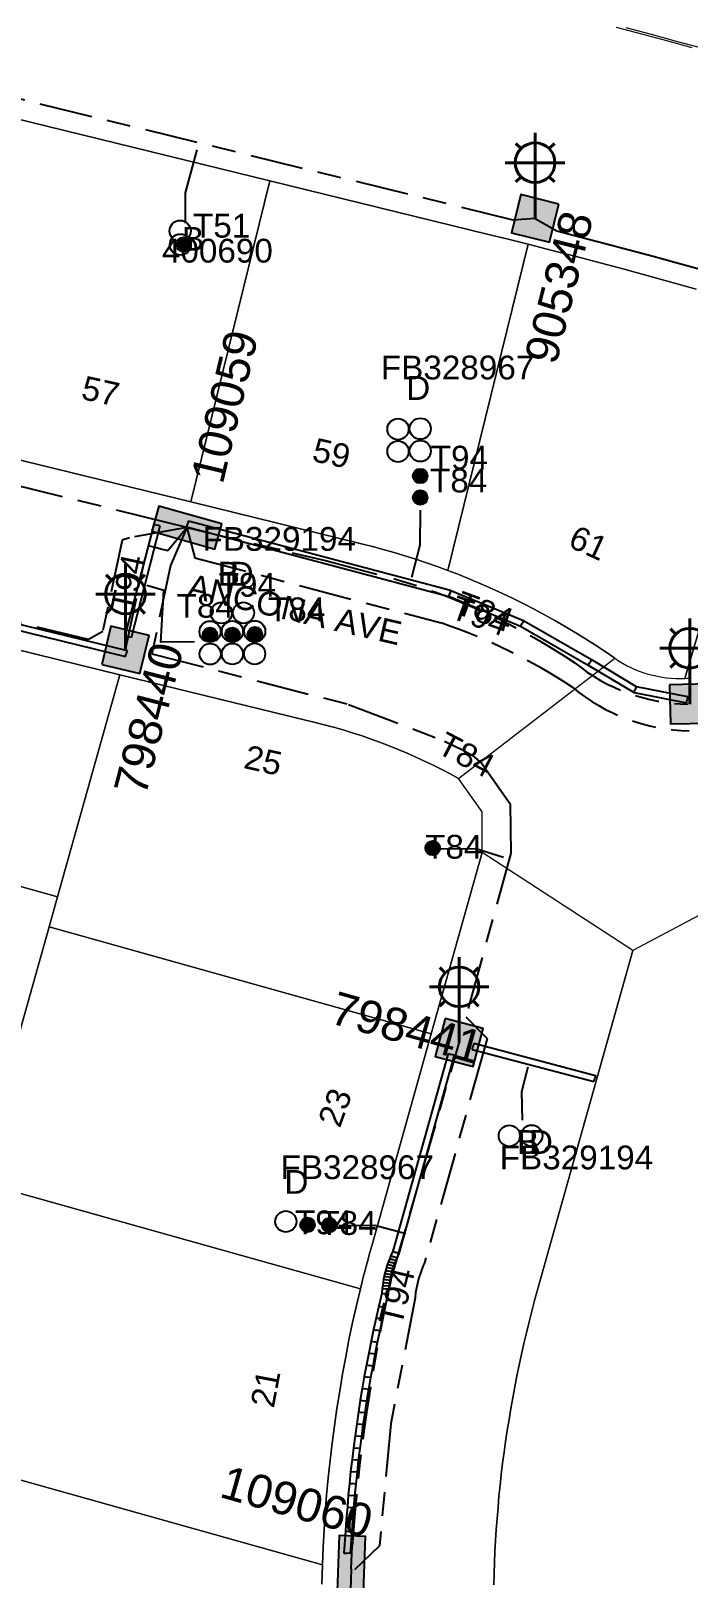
# Model space of a CAD drawing. Header units: metres. Extents: x 289087 to 291245, y 6227587 to 6229773.
# Drawn here: x 290931 to 290980.7, y 6228398.5 to 6228515.6 of the extents above; entities that cross this region are included whole.
import ezdxf
from ezdxf.enums import TextEntityAlignment as Align

# ---------------------------------------------------------------- set-up
doc = ezdxf.new("R2010")
doc.units = ezdxf.units.M
doc.linetypes.add('Cable Exist UG', pattern=[8.2, 4, -1.2, 1.8, -1.2])
for name, color, linetype in [('_User Ducts Config', 7, 'Continuous'), ('Duct_SP_EXT', 7, 'Continuous'), ('Equip_SP_SL_EXT', 7, 'Continuous'), ('Mains_LV_EXT', 7, 'Continuous'), ('Mains_LV_SL_EXT', 7, 'Continuous'), ('Mains_SL_EXT', 7, 'Continuous'), ('SupportsUG_SP_LV_EXT', 7, 'Continuous'), ('SupportsUG_SP_LV_SL_EXT', 7, 'Continuous')]:
    doc.layers.add(name, color=color, linetype=linetype)
doc.layers.add('Cadastre Land Parcels_SP_EXT', color=9, linetype='Continuous', lineweight=5)
doc.layers.add('Cadastre Roads_SP_EXT', color=9, linetype='Continuous', lineweight=5)
doc.styles.add('COLUMN_LABEL', font='arial.ttf')
doc.styles.add('iecARIAL', font='arial.ttf', dxfattribs={"height": 2})
doc.styles.add('POLE_LABEL', font='arial.ttf')
doc.styles.get("Standard").update_dxf_attribs({"font": 'arial.ttf'})

# ---------------------------------------------------------------- blocks, each defined once
blk = doc.blocks.new('COLUMN_EXT')
blk.add_hatch(color=256).paths.add_polyline_path([(-1.49, 1.48), (-1.49, -1.49), (1.48, -1.49), (1.48, 1.48)])
blk.add_lwpolyline([(-1.49, -1.49), (1.48, -1.49), (1.48, 1.48), (-1.49, 1.48)], close=True)
for tag, height, style, flags, p in [('ASSET_NUM', 2.5, 'COLUMN_LABEL', 8, (2, 2)), ('STRUCTURE_PLANT_NUMBER', 0.2, 'POLE_LABEL', 9, (1.81, 0.03)), ('STREET_CODE', 0.2, 'COLUMN_LABEL', 9, (1.81, -0.2))]:
    blk.add_attdef(tag, text='', height=height, dxfattribs=dict(style=style, flags=flags)).set_placement(p, align=Align.MIDDLE_LEFT)
at = {"flags": 9}
for tag, p in [('COLUMN_TYPE', (1.81, -0.4)), ('OWNED_BY', (1.81, -0.6)), ('STATE', (1.81, -0.8)), ('USAGE', (1.81, -1)), ('LEGEND', (1.81, -1.2)), ('STREETNAME', (1.81, -1.6)), ('SUBURB', (1.81, -1.8)), ('LOCATION', (1.81, -1.4)), ('NOTES', (1.81, -2))]:
    blk.add_attdef(tag, text='', height=0.2, dxfattribs=at).set_placement(p, align=Align.MIDDLE_LEFT)
at = {"flags": 1}
blk.add_attdef('Z', (1.81, -2.35), '', height=0.2, dxfattribs=at)
blk = doc.blocks.new('PILLAR_EXT')
blk.add_hatch(color=256).paths.add_polyline_path([(-2.475, 0.99), (-2.475, -0.99), (2.475, -0.99), (2.475, 0.99)])
blk.add_lwpolyline([(-2.475, -0.99), (2.475, -0.99), (2.475, 0.99), (-2.475, 0.99)], close=True)
at = {"style": 'iecARIAL', "flags": 8}
blk.add_attdef('ASSET_NUM', (1.5, 3.5), '', height=2.5, dxfattribs=at)
for tag, p, flags in [('OWNED_BY', (0, -0.2), 9), ('STATE', (0, -0.4), 9), ('SUPPORT_TYPE', (0, -0.6), 9), ('USAGE', (0, -0.8), 9), ('LEGEND', (0, -1), 9), ('LOCATION', (0, -1.2), 9), ('STREETNAME', (0, -1.8), 9), ('SUBURB', (0, -2), 1), ('NOTES', (0, -1.4), 9), ('PARENT', (0, -1.6), 9)]:
    blk.add_attdef(tag, p, '', height=0.2, dxfattribs=dict(flags=flags))
blk = doc.blocks.new('DUCT_EXT')
blk.add_circle((0, 0.8), 0.8)
at = {"flags": 1}
blk.add_attdef('Z', (0, 0), '', height=0.2, dxfattribs=at)
at = {"flags": 9}
for tag, p in [('DUCT_CODE', (0, 0)), ('XSECT_TYPE', (0, -0.2)), ('STATE', (0, -0.6)), ('FB_REFERENCE', (0, -0.4)), ('NOTES', (0, -0.8))]:
    blk.add_attdef(tag, text='', height=0.2, dxfattribs=at).set_placement(p, align=Align.MIDDLE_LEFT)
blk = doc.blocks.new('SL_LANTERN_EXT')
at = {"lineweight": 40}
for p, q in [((0, 1.97), (0, 6.47)), ((-1.46, 5.68), (-1.06, 5.28)), ((1.46, 5.68), (1.06, 5.28)), ((-2.25, 4.22), (2.25, 4.22)), ((-1.46, 2.76), (-1.06, 3.16)), ((0, 0), (0, 2.72)), ((1.46, 2.76), (1.06, 3.16))]:
    blk.add_line(p, q, dxfattribs=at)
blk.add_circle((0, 4.22), 1.5, dxfattribs=at)
at = {"style": 'iecARIAL', "flags": 9}
blk.add_attdef('ASSET_NUM', (1.5, 1.5), '', height=2.5, dxfattribs=at)
for tag, p, height, flags in [('CONSTRUCTED_VOLTAGE', (0.98, -0.65), 0.2, 9), ('CONTROL_TYPE', (0.98, -0.85), 0.2, 9), ('LANTERN_PURPOSE', (0.98, -1.05), 0.2, 9), ('LANTERN_TYPE', (0.98, -1.25), 0.2, 9), ('LNUMBER', (2.18, -3.25), 2.5, 8), ('OPERATING_VOLTAGE', (0.98, -1.65), 0.2, 9), ('ORIENTATION', (0.98, -1.85), 0.2, 9), ('OWNED_BY', (0.98, -2.05), 0.2, 9), ('STATE', (0.98, -2.25), 0.2, 9), ('NO_PHASES', (0.98, -1.45), 0.2, 9), ('USAGE', (0.98, -2.45), 0.2, 9), ('CEXIST', (0.98, -2.65), 0.2, 9), ('CNEW', (0.98, -2.85), 0.2, 9), ('CNUMBER', (0.98, -3.05), 0.2, 9), ('CREMOVE', (0.98, -3.25), 0.2, 9), ('CREPLACE', (0.98, -3.45), 0.2, 9), ('LKINGHEIGHT', (0.98, -3.65), 0.2, 9), ('LBRACKET', (0.98, -3.85), 0.2, 9), ('LBRACKETVOCAB', (0.98, -4.05), 0.2, 9), ('LCATEGORY', (0.98, -4.25), 0.2, 9), ('LCHARGE1', (0.98, -4.45), 0.2, 9), ('LCHARGE1PERCENT', (0.98, -4.65), 0.2, 9), ('LCHARGE2', (0.98, -4.85), 0.2, 9), ('LCHARGE2PERCENT', (0.98, -5.05), 0.2, 9), ('LCHARGE3', (0.98, -5.25), 0.2, 9), ('LCHARGE3PERCENT', (0.98, -5.45), 0.2, 9), ('LEXIST', (0.98, -5.65), 0.2, 9), ('LLAMP', (0.98, -5.85), 0.2, 9), ('LLAMPVOCAB', (0.98, -6.05), 0.2, 9), ('LMAST', (0.98, -6.25), 0.2, 9), ('LMASTVOCAB', (0.98, -6.45), 0.2, 9), ('LNEW', (0.98, -6.65), 0.2, 9), ('LANTNUMBER', (0.98, -6.85), 0.2, 9), ('LOUTREACH', (0.98, -7.25), 0.2, 9), ('LOUTREACHVOCAB', (0.98, -7.45), 0.2, 9), ('LRATECODE', (0.98, -7.65), 0.2, 9), ('LREMOVE', (0.98, -7.85), 0.2, 9), ('LREPLACE', (0.98, -8.05), 0.2, 9), ('LTYPE', (0.98, -8.25), 0.2, 9), ('STREETNAME', (0.98, -9.25), 0.2, 9), ('SUBURB', (0.98, -9.45), 0.2, 1), ('LTYPEVOCAB', (0.98, -8.45), 0.2, 9), ('LEGEND', (0.98, -8.65), 0.2, 9), ('LOCATION', (0.98, -8.85), 0.2, 9), ('NOTES', (0.98, -9.05), 0.2, 9)]:
    blk.add_attdef(tag, p, '', height=height, dxfattribs=dict(flags=flags))
blk = doc.blocks.new('CABLE_LARGE_EXT')
h = blk.add_hatch(color=256)
edge = h.paths.add_edge_path()
edge.add_arc((0, 0.55), 0.55, 0, 360)
blk.add_circle((0, 0.55), 0.55)
at = {"flags": 1}
blk.add_attdef('Z', (0, 0), '', height=0.2, dxfattribs=at)
at = {"flags": 9}
for tag, p in [('COND_CODE', (0, 0)), ('STATE', (0, -0.4)), ('XSECT_SIZE', (0, -0.6)), ('FB_REFERENCE', (0, -0.2)), ('NOTES', (0, -0.8))]:
    blk.add_attdef(tag, text='', height=0.2, dxfattribs=at).set_placement(p, align=Align.MIDDLE_LEFT)

msp = doc.modelspace()

# ---------------------------------------------------------------- linework, layer by layer
at = {"layer": '_User Ducts Config'}
for points in [[(290942.71, 6228501.02), (290942.71, 6228503.32), (290943.6, 6228506.55)], [(290960.46, 6228479.3), (290960.44, 6228476.65), (290959.79, 6228474.21)], [(290943.39, 6228469.34), (290940.86, 6228469.32), (290941.08, 6228473.22), (290939.78, 6228473.59)], [(290962.01, 6228453.67), (290964.66, 6228453.69), (290966.75, 6228453.04)], [(290968.18, 6228433.14), (290968.13, 6228435.31), (290968.63, 6228437.18)], [(290954.3, 6228425.18), (290957.02, 6228425.2), (290959.38, 6228424.57)]]:
    msp.add_lwpolyline(points, dxfattribs=at)
at = {"layer": 'Cadastre Land Parcels_SP_EXT', "linetype": 'Continuous'}
for points in [[(290975.27, 6228515.84), (290977.18, 6228515.34), (290979.08, 6228514.83), (290980.98, 6228514.31)], [(290981.31, 6228496.02), (290979.5, 6228496.53), (290977.69, 6228497.03), (290975.88, 6228497.52), (290974.06, 6228498.01), (290972.24, 6228498.48), (290970.43, 6228498.95), (290968.61, 6228499.42), (290962.55, 6228474.73), (290963.39, 6228474.42), (290964.21, 6228474.08), (290965.04, 6228473.73), (290965.85, 6228473.37), (290966.67, 6228473), (290967.48, 6228472.61), (290968.28, 6228472.22), (290969.07, 6228471.8), (290969.86, 6228471.38), (290970.64, 6228470.94), (290971.42, 6228470.5), (290972.18, 6228470.04), (290972.95, 6228469.57), (290973.7, 6228469.08), (290974.44, 6228468.6), (290975.18, 6228468.09), (290975.46, 6228467.89), (290975.76, 6228467.71), (290976.06, 6228467.55), (290976.38, 6228467.39), (290976.69, 6228467.24), (290977.02, 6228467.11), (290977.35, 6228466.99), (290977.7, 6228466.9), (290978.04, 6228466.8), (290978.39, 6228466.73), (290978.73, 6228466.65), (290979.08, 6228466.62), (290979.42, 6228466.58), (290979.78, 6228466.57), (290980.13, 6228466.55), (290980.47, 6228466.57), (290980.47, 6228466.57), (290988.53, 6228493.93)], [(290988.53, 6228493.93), (290980.47, 6228466.57), (290980.64, 6228466.59), (290980.8, 6228466.59)], [(290990.58, 6228453.45), (290976.53, 6228445.98), (290969.33, 6228420.31), (290969.11, 6228419.5), (290968.9, 6228418.69), (290968.69, 6228417.88), (290968.49, 6228417.06), (290968.3, 6228416.25), (290968.11, 6228415.43), (290967.94, 6228414.61), (290967.77, 6228413.79), (290967.61, 6228412.97), (290967.45, 6228412.14), (290967.31, 6228411.32), (290967.17, 6228410.49), (290967.04, 6228409.66), (290966.91, 6228408.84), (290966.8, 6228408.01), (290966.69, 6228407.18), (290966.59, 6228406.34), (290966.5, 6228405.51), (290966.41, 6228404.68), (290966.34, 6228403.84), (290966.27, 6228403.01), (290966.21, 6228402.17), (290966.15, 6228401.34), (290966.11, 6228400.5), (290966.07, 6228399.66), (290966.04, 6228398.83), (290966.02, 6228397.99)], [(290953.02, 6228398.03), (290953.07, 6228399.5), (290921.36, 6228408.4), (290919, 6228399.98), (290915.49, 6228387.46)]]:
    msp.add_lwpolyline(points, dxfattribs=at)
for points in [[(290949.1, 6228504.22), (290929.67, 6228508.99), (290923.71, 6228484.68), (290943.13, 6228479.92), (290949.1, 6228504.22)], [(290968.61, 6228499.42), (290967.11, 6228499.79), (290965.62, 6228500.16), (290949.1, 6228504.22), (290943.13, 6228479.92), (290956.01, 6228476.76), (290956.84, 6228476.55), (290957.66, 6228476.32), (290958.49, 6228476.09), (290959.3, 6228475.84), (290960.13, 6228475.59), (290960.94, 6228475.31), (290961.75, 6228475.03), (290962.55, 6228474.73), (290968.61, 6228499.42)], [(290937.75, 6228466.84), (290913.77, 6228472.73), (290910.98, 6228472.69), (290908.57, 6228471.28), (290907.16, 6228468.87), (290904.15, 6228458.14), (290933.03, 6228450.04), (290937.75, 6228466.84)], [(290965.13, 6228453.4), (290965.13, 6228456.48), (290963.35, 6228458.99), (290962.73, 6228459.34), (290962.08, 6228459.67), (290961.44, 6228460), (290960.78, 6228460.31), (290960.13, 6228460.62), (290959.46, 6228460.91), (290958.79, 6228461.19), (290958.12, 6228461.46), (290957.45, 6228461.72), (290956.76, 6228461.96), (290956.08, 6228462.21), (290955.4, 6228462.42), (290954.7, 6228462.64), (290954.01, 6228462.84), (290953.31, 6228463.03), (290952.61, 6228463.21), (290937.75, 6228466.84), (290933.03, 6228450.04), (290932.4, 6228447.77), (290961.28, 6228439.67), (290965.13, 6228453.4)], [(290932.4, 6228447.77), (290933.03, 6228450.04), (290904.15, 6228458.14), (290900.63, 6228445.63), (290929.53, 6228437.52), (290932.4, 6228447.77)], [(290956.05, 6228420.82), (290956.15, 6228421.25), (290956.26, 6228421.68), (290956.38, 6228422.1), (290956.49, 6228422.53), (290956.61, 6228422.96), (290956.72, 6228423.38), (290956.84, 6228423.81), (290961.28, 6228439.67), (290932.4, 6228447.77), (290929.53, 6228437.52), (290927, 6228428.51), (290955.94, 6228420.39), (290956.05, 6228420.82)], [(290953.12, 6228400.82), (290953.19, 6228402.14), (290953.28, 6228403.45), (290953.38, 6228404.77), (290953.5, 6228406.09), (290953.65, 6228407.4), (290953.8, 6228408.71), (290953.97, 6228410.02), (290954.15, 6228411.33), (290954.37, 6228412.64), (290954.58, 6228413.94), (290954.83, 6228415.23), (290955.07, 6228416.53), (290955.35, 6228417.82), (290955.63, 6228419.11), (290955.94, 6228420.39), (290927, 6228428.51), (290926.02, 6228425), (290922.5, 6228412.49), (290921.36, 6228408.4), (290953.07, 6228399.5), (290953.12, 6228400.82)]]:
    msp.add_lwpolyline(points, close=True, dxfattribs=at)
at = {"layer": 'Cadastre Roads_SP_EXT', "linetype": 'Continuous'}
for points in [[(290890.82, 6228518.51), (290910.24, 6228513.75), (290929.67, 6228508.99), (290949.1, 6228504.22), (290965.62, 6228500.16), (290967.11, 6228499.79), (290968.61, 6228499.42), (290970.43, 6228498.95), (290972.24, 6228498.48), (290974.06, 6228498.01), (290975.88, 6228497.52), (290977.69, 6228497.03), (290979.5, 6228496.53), (290981.31, 6228496.02)], [(290981.74, 6228514.25), (290979.84, 6228514.77), (290977.93, 6228515.28), (290976.03, 6228515.79)], [(290913.77, 6228472.73), (290937.75, 6228466.84), (290952.61, 6228463.21), (290953.31, 6228463.03), (290954.01, 6228462.84), (290954.7, 6228462.64), (290955.4, 6228462.42), (290956.08, 6228462.21), (290956.76, 6228461.96), (290957.45, 6228461.72), (290958.12, 6228461.46), (290958.79, 6228461.19), (290959.46, 6228460.91), (290960.13, 6228460.62), (290960.78, 6228460.31), (290961.44, 6228460), (290962.08, 6228459.67), (290962.73, 6228459.34), (290963.35, 6228458.99), (290975.18, 6228468.09), (290975.18, 6228468.09), (290974.44, 6228468.6), (290973.7, 6228469.08), (290972.95, 6228469.57), (290972.18, 6228470.04), (290971.42, 6228470.5), (290970.64, 6228470.94), (290969.86, 6228471.38), (290969.07, 6228471.8), (290968.28, 6228472.22), (290967.48, 6228472.61), (290966.67, 6228473), (290965.85, 6228473.37), (290965.04, 6228473.73), (290964.21, 6228474.08), (290963.39, 6228474.42), (290962.55, 6228474.73), (290961.75, 6228475.03), (290960.94, 6228475.31), (290960.13, 6228475.59), (290959.3, 6228475.84), (290958.49, 6228476.09), (290957.66, 6228476.32), (290956.84, 6228476.55), (290956.01, 6228476.76), (290943.13, 6228479.92), (290923.71, 6228484.68)], [(290966.02, 6228397.99), (290966.04, 6228398.83), (290966.07, 6228399.66), (290966.11, 6228400.5), (290966.15, 6228401.34), (290966.21, 6228402.17), (290966.27, 6228403.01), (290966.34, 6228403.84), (290966.41, 6228404.68), (290966.5, 6228405.51), (290966.59, 6228406.34), (290966.69, 6228407.18), (290966.8, 6228408.01), (290966.91, 6228408.84), (290967.04, 6228409.66), (290967.17, 6228410.49), (290967.31, 6228411.32), (290967.45, 6228412.14), (290967.61, 6228412.97), (290967.77, 6228413.79), (290967.94, 6228414.61), (290968.11, 6228415.43), (290968.3, 6228416.25), (290968.49, 6228417.06), (290968.69, 6228417.88), (290968.9, 6228418.69), (290969.11, 6228419.5), (290969.33, 6228420.31), (290976.53, 6228445.98), (290965.13, 6228453.4), (290961.28, 6228439.67), (290956.84, 6228423.81), (290956.72, 6228423.38), (290956.61, 6228422.96), (290956.49, 6228422.53), (290956.38, 6228422.1), (290956.26, 6228421.68), (290956.15, 6228421.25), (290956.05, 6228420.82), (290955.94, 6228420.39), (290955.63, 6228419.11), (290955.35, 6228417.82), (290955.07, 6228416.53), (290954.83, 6228415.23), (290954.58, 6228413.94), (290954.37, 6228412.64), (290954.15, 6228411.33), (290953.97, 6228410.02), (290953.8, 6228408.71), (290953.65, 6228407.4), (290953.5, 6228406.09), (290953.38, 6228404.77), (290953.28, 6228403.45), (290953.19, 6228402.14), (290953.12, 6228400.82), (290953.07, 6228399.5), (290953.02, 6228398.03)]]:
    msp.add_lwpolyline(points, dxfattribs=at)
at = {"layer": 'Duct_SP_EXT'}
for p, q in [((290938.16, 6228469.78), (290940.34, 6228478.22)), ((290938.63, 6228469.66), (290940.8, 6228478.1)), ((290940.34, 6228478.22), (290940.57, 6228478.16)), ((290940.8, 6228478.1), (290940.57, 6228478.16)), ((290942.81, 6228478.03), (290942.87, 6228478.27)), ((290942.81, 6228478.03), (290962.64, 6228472.77)), ((290942.94, 6228478.5), (290942.87, 6228478.27)), ((290942.94, 6228478.5), (290962.76, 6228473.24)), ((290915.79, 6228474.18), (290938.3, 6228468.69)), ((290915.75, 6228473.7), (290938.18, 6228468.22)), ((290962.62, 6228472.78), (290962.7, 6228473)), ((290962.64, 6228472.77), (290962.7, 6228473)), ((290962.76, 6228473.24), (290962.7, 6228473)), ((290962.78, 6228473.23), (290962.7, 6228473)), ((290962.76, 6228473.24), (290962.78, 6228473.23)), ((290962.78, 6228473.23), (290968.26, 6228470.95)), ((290962.64, 6228472.77), (290962.62, 6228472.78)), ((290962.62, 6228472.78), (290968.05, 6228470.52)), ((290968.05, 6228470.52), (290968.16, 6228470.73)), ((290968.05, 6228470.52), (290973.16, 6228467.57)), ((290968.26, 6228470.95), (290968.16, 6228470.73)), ((290968.26, 6228470.95), (290973.4, 6228467.99)), ((290938.16, 6228469.78), (290938.4, 6228469.72)), ((290938.63, 6228469.66), (290938.4, 6228469.72)), ((290938.18, 6228468.22), (290938.24, 6228468.46)), ((290938.3, 6228468.69), (290938.24, 6228468.46)), ((290973.16, 6228467.57), (290973.28, 6228467.78)), ((290973.16, 6228467.57), (290973.28, 6228467.78)), ((290973.16, 6228467.57), (290973.16, 6228467.57)), ((290973.16, 6228467.57), (290976.62, 6228465.49)), ((290973.4, 6228467.99), (290973.28, 6228467.78)), ((290973.4, 6228467.99), (290973.28, 6228467.78)), ((290973.4, 6228467.99), (290973.4, 6228467.99)), ((290973.4, 6228467.99), (290976.79, 6228465.95)), ((290976.79, 6228465.95), (290976.71, 6228465.72)), ((290976.79, 6228465.95), (290980.67, 6228465.19)), ((290976.62, 6228465.49), (290976.71, 6228465.72)), ((290976.62, 6228465.49), (290980.58, 6228464.72)), ((290980.58, 6228464.72), (290980.63, 6228464.95)), ((290980.67, 6228465.19), (290980.63, 6228464.95)), ((290964.51, 6228438.96), (290964.45, 6228438.73)), ((290964.51, 6228438.96), (290973.71, 6228436.53)), ((290962.56, 6228438.18), (290958.38, 6228423.22)), ((290963.03, 6228438.05), (290958.84, 6228423.06)), ((290962.56, 6228438.18), (290962.79, 6228438.11)), ((290963.03, 6228438.05), (290962.79, 6228438.11)), ((290964.39, 6228438.5), (290964.45, 6228438.73)), ((290964.39, 6228438.5), (290973.59, 6228436.06)), ((290973.71, 6228436.53), (290973.65, 6228436.3)), ((290973.59, 6228436.06), (290973.65, 6228436.3)), ((290958.15, 6228422.68), (290958.07, 6228422.45)), ((290958.24, 6228422.89), (290958.15, 6228422.68)), ((290958.15, 6228422.68), (290958.37, 6228422.59)), ((290958.38, 6228423.22), (290958.24, 6228422.89)), ((290958.24, 6228422.89), (290958.46, 6228422.8)), ((290958.6, 6228422.5), (290958.37, 6228422.59)), ((290958.38, 6228423.22), (290958.61, 6228423.14)), ((290958.68, 6228422.71), (290958.46, 6228422.8)), ((290958.6, 6228422.5), (290958.52, 6228422.29)), ((290958.68, 6228422.71), (290958.6, 6228422.5)), ((290958.84, 6228423.06), (290958.61, 6228423.14)), ((290958.84, 6228423.06), (290958.68, 6228422.71)), ((290957.74, 6228421.33), (290957.69, 6228421.1)), ((290957.79, 6228421.56), (290957.74, 6228421.33)), ((290957.74, 6228421.33), (290957.98, 6228421.28)), ((290957.85, 6228421.78), (290957.79, 6228421.56)), ((290957.79, 6228421.56), (290958.03, 6228421.5)), ((290957.92, 6228422.01), (290957.85, 6228421.78)), ((290957.85, 6228421.78), (290958.09, 6228421.72)), ((290957.99, 6228422.24), (290957.92, 6228422.01)), ((290957.92, 6228422.01), (290958.15, 6228421.94)), ((290958.07, 6228422.45), (290957.99, 6228422.24)), ((290957.99, 6228422.24), (290958.22, 6228422.16)), ((290958.26, 6228421.44), (290958.03, 6228421.5)), ((290958.07, 6228422.45), (290958.29, 6228422.37)), ((290958.32, 6228421.66), (290958.09, 6228421.72)), ((290958.38, 6228421.87), (290958.15, 6228421.94)), ((290958.26, 6228421.44), (290958.21, 6228421.23)), ((290958.45, 6228422.08), (290958.22, 6228422.16)), ((290958.32, 6228421.66), (290958.26, 6228421.44)), ((290958.52, 6228422.29), (290958.29, 6228422.37)), ((290958.38, 6228421.87), (290958.32, 6228421.66)), ((290958.45, 6228422.08), (290958.38, 6228421.87)), ((290958.52, 6228422.29), (290958.45, 6228422.08)), ((290957.59, 6228420.4), (290957.56, 6228420.05)), ((290957.62, 6228420.64), (290957.59, 6228420.4)), ((290957.59, 6228420.4), (290957.83, 6228420.38)), ((290957.65, 6228420.87), (290957.62, 6228420.64)), ((290957.62, 6228420.64), (290957.86, 6228420.61)), ((290957.69, 6228421.1), (290957.65, 6228420.87)), ((290957.65, 6228420.87), (290957.89, 6228420.83)), ((290957.69, 6228421.1), (290957.93, 6228421.05)), ((290958.07, 6228420.35), (290957.83, 6228420.38)), ((290958.09, 6228420.57), (290957.86, 6228420.61)), ((290958.13, 6228420.79), (290957.89, 6228420.83)), ((290958.17, 6228421.01), (290957.93, 6228421.05)), ((290958.21, 6228421.23), (290957.98, 6228421.28)), ((290958.07, 6228420.35), (290958.03, 6228419.98)), ((290958.09, 6228420.57), (290958.07, 6228420.35)), ((290958.13, 6228420.79), (290958.09, 6228420.57)), ((290958.17, 6228421.01), (290958.13, 6228420.79)), ((290958.21, 6228421.23), (290958.17, 6228421.01)), ((290957.32, 6228419.07), (290957.12, 6228418.18)), ((290957.56, 6228420.05), (290957.32, 6228419.07)), ((290957.32, 6228419.07), (290957.56, 6228419.01)), ((290957.56, 6228420.05), (290957.79, 6228420.01)), ((290957.79, 6228418.96), (290957.56, 6228419.01)), ((290957.79, 6228418.96), (290957.59, 6228418.08)), ((290958.03, 6228419.98), (290957.79, 6228420.01)), ((290958.03, 6228419.98), (290957.79, 6228418.96)), ((290957.12, 6228418.18), (290956.93, 6228417.3)), ((290957.12, 6228418.18), (290957.36, 6228418.13)), ((290957.59, 6228418.08), (290957.36, 6228418.13)), ((290957.59, 6228418.08), (290957.4, 6228417.2)), ((290956.93, 6228417.3), (290956.74, 6228416.41)), ((290956.93, 6228417.3), (290957.16, 6228417.25)), ((290957.4, 6228417.2), (290957.16, 6228417.25)), ((290957.4, 6228417.2), (290957.21, 6228416.31)), ((290956.57, 6228415.52), (290956.4, 6228414.63)), ((290956.74, 6228416.41), (290956.57, 6228415.52)), ((290956.57, 6228415.52), (290956.8, 6228415.48)), ((290956.74, 6228416.41), (290956.98, 6228416.36)), ((290957.04, 6228415.43), (290956.8, 6228415.48)), ((290957.21, 6228416.31), (290956.98, 6228416.36)), ((290957.21, 6228416.31), (290957.04, 6228415.43)), ((290956.4, 6228414.63), (290956.23, 6228413.74)), ((290956.4, 6228414.63), (290956.63, 6228414.59)), ((290956.87, 6228414.54), (290956.63, 6228414.59)), ((290956.87, 6228414.54), (290956.71, 6228413.66)), ((290957.04, 6228415.43), (290956.87, 6228414.54)), ((290956.23, 6228413.74), (290956.08, 6228412.85)), ((290956.23, 6228413.74), (290956.47, 6228413.7)), ((290956.71, 6228413.66), (290956.47, 6228413.7)), ((290956.71, 6228413.66), (290956.55, 6228412.77)), ((290955.93, 6228411.95), (290955.79, 6228411.06)), ((290956.08, 6228412.85), (290955.93, 6228411.95)), ((290955.93, 6228411.95), (290956.17, 6228411.91)), ((290956.08, 6228412.85), (290956.31, 6228412.81)), ((290956.55, 6228412.77), (290956.31, 6228412.81)), ((290956.55, 6228412.77), (290956.4, 6228411.88)), ((290955.79, 6228411.06), (290955.66, 6228410.16)), ((290955.79, 6228411.06), (290956.03, 6228411.02)), ((290956.26, 6228410.99), (290956.03, 6228411.02)), ((290956.26, 6228410.99), (290956.13, 6228410.09)), ((290956.4, 6228411.88), (290956.17, 6228411.91)), ((290956.4, 6228411.88), (290956.26, 6228410.99)), ((290955.66, 6228410.16), (290955.53, 6228409.26)), ((290955.66, 6228410.16), (290955.89, 6228410.13)), ((290956.13, 6228410.09), (290955.89, 6228410.13)), ((290956.13, 6228410.09), (290956.01, 6228409.2)), ((290955.53, 6228409.26), (290955.42, 6228408.36)), ((290955.53, 6228409.26), (290955.77, 6228409.23)), ((290956.01, 6228409.2), (290955.77, 6228409.23)), ((290956.01, 6228409.2), (290955.89, 6228408.3)), ((290955.31, 6228407.46), (290955.2, 6228406.56)), ((290955.42, 6228408.36), (290955.31, 6228407.46)), ((290955.31, 6228407.46), (290955.54, 6228407.44)), ((290955.42, 6228408.36), (290955.65, 6228408.33)), ((290955.78, 6228407.41), (290955.54, 6228407.44)), ((290955.89, 6228408.3), (290955.65, 6228408.33)), ((290955.78, 6228407.41), (290955.68, 6228406.51)), ((290955.89, 6228408.3), (290955.78, 6228407.41)), ((290955.2, 6228406.56), (290955.11, 6228405.66)), ((290955.2, 6228406.56), (290955.44, 6228406.54)), ((290955.68, 6228406.51), (290955.44, 6228406.54)), ((290955.68, 6228406.51), (290955.59, 6228405.61)), ((290955.11, 6228405.66), (290955.02, 6228404.76)), ((290955.11, 6228405.66), (290955.35, 6228405.64)), ((290955.59, 6228405.61), (290955.35, 6228405.64)), ((290955.59, 6228405.61), (290955.5, 6228404.71)), ((290954.95, 6228403.85), (290954.87, 6228402.95)), ((290955.02, 6228404.76), (290954.95, 6228403.85)), ((290954.95, 6228403.85), (290955.18, 6228403.83)), ((290955.02, 6228404.76), (290955.26, 6228404.74)), ((290955.42, 6228403.81), (290955.18, 6228403.83)), ((290955.5, 6228404.71), (290955.26, 6228404.74)), ((290955.42, 6228403.81), (290955.35, 6228402.92)), ((290955.5, 6228404.71), (290955.42, 6228403.81)), ((290954.87, 6228402.95), (290954.81, 6228402.05)), ((290954.87, 6228402.95), (290955.11, 6228402.93)), ((290955.35, 6228402.92), (290955.11, 6228402.93)), ((290955.35, 6228402.92), (290955.29, 6228402.01)), ((290954.81, 6228402.05), (290954.68, 6228400.39)), ((290954.81, 6228402.05), (290955.05, 6228402.03)), ((290955.29, 6228402.01), (290955.05, 6228402.03)), ((290955.29, 6228402.01), (290955.16, 6228400.35)), ((290954.68, 6228400.39), (290954.92, 6228400.37)), ((290955.16, 6228400.35), (290954.92, 6228400.37))]:
    msp.add_line(p, q, dxfattribs=at)
at = {"layer": 'Mains_LV_EXT', "linetype": 'Cable Exist UG'}
for points in [[(290942.81, 6228477.98), (290941.38, 6228478.34), (290941.38, 6228478.34), (290923.35, 6228482.8), (290903.99, 6228487.5)], [(290942.81, 6228477.98), (290938.49, 6228477.21), (290937.94, 6228477.03), (290937.94, 6228477.03), (290936.46, 6228470.11), (290935.38, 6228469.5), (290935.38, 6228469.5), (290915.92, 6228474.22)], [(290938.18, 6228468.73), (290939.88, 6228476.63), (290940.41, 6228476.5), (290940.41, 6228476.5), (290940.86, 6228476.38), (290941.37, 6228476.25), (290942.81, 6228477.98)], [(290942.81, 6228477.98), (290941.58, 6228475.12), (290940.18, 6228468.43), (290955.04, 6228464.6), (290962.29, 6228461.83), (290963.7, 6228461.13), (290964.41, 6228460.74), (290965.12, 6228460.12), (290967.27, 6228457.07), (290967.3, 6228453.35), (290963.9, 6228440.96), (290965.52, 6228439.31), (290965.52, 6228439.31), (290965.3, 6228438.52), (290960.77, 6228422.34), (290960.69, 6228422.15), (290960.32, 6228421.14), (290960.11, 6228420.09), (290960.07, 6228419.7), (290958.23, 6228410.17), (290957.37, 6228400.93), (290955.48, 6228399.12)]]:
    msp.add_lwpolyline(points, dxfattribs=at)
for points in [[(290942.81, 6228477.98), (290953.31, 6228475.48), (290953.31, 6228475.48), (290957.89, 6228474.26), (290957.89, 6228474.26, -0.080185), (290972.18, 6228467.71), (290972.18, 6228467.71, 0.166214), (290980.69, 6228464.62)], [(290942.81, 6228477.98), (290943.41, 6228475.7), (290943.41, 6228475.7), (290962.04, 6228470.76), (290962.04, 6228470.76, -0.063851), (290971.99, 6228465.88), (290971.99, 6228465.88, 0.170626), (290980.78, 6228462.6)], [(290955.24, 6228399.2), (290955.31, 6228400.9), (290955.31, 6228400.9, -0.037341), (290958.24, 6228421.02), (290958.24, 6228421.02), (290963.42, 6228439.08)]]:
    msp.add_lwpolyline(points, format="xyb", dxfattribs=at)
at = {"layer": 'Mains_LV_SL_EXT', "linetype": 'Cable Exist UG'}
msp.add_lwpolyline([(290954.09, 6228376.28), (290954.48, 6228377.97), (290954.48, 6228377.97), (290954.91, 6228379.51), (290954.91, 6228379.51, 0.06339), (290955.49, 6228386.23), (290955.49, 6228386.23, -0.033281), (290955.24, 6228399.2)], format="xyb", dxfattribs=at)
at = {"layer": 'Mains_SL_EXT', "linetype": 'Cable Exist UG'}
for points in [[(290969.14, 6228501.37), (290967.48, 6228501.25), (290920.42, 6228512.8), (290918.95, 6228513.69)], [(291002.89, 6228491.65), (291000.84, 6228491.65), (290997.94, 6228492.59), (290997.94, 6228492.59), (290996.15, 6228493.16), (290994.36, 6228493.72), (290992.56, 6228494.28), (290990.76, 6228494.83), (290988.96, 6228495.37), (290985.33, 6228496.43), (290985.33, 6228496.43), (290983.52, 6228496.95), (290981.71, 6228497.47), (290979.89, 6228497.98), (290978.07, 6228498.48), (290976.25, 6228498.97), (290974.43, 6228499.46), (290972.6, 6228499.94), (290970.78, 6228500.41), (290969.1, 6228501.36)]]:
    msp.add_lwpolyline(points, dxfattribs=at)

# ---------------------------------------------------------------- block references
at = {"layer": '_User Ducts Config'}
for name, p, rotation in [('DUCT_EXT', (290943.11, 6228500.42), 89.63790574903588), ('DUCT_EXT', (290943.13, 6228499.39), 89.85494770420401), ('CABLE_LARGE_EXT', (290943.13, 6228499.39), 89.85494770420401), ('DUCT_EXT', (290967.99, 6228431.96), 90.20797451431139), ('DUCT_EXT', (290969.69, 6228431.97), 90.20797451431139)]:
    msp.add_blockref(name, p, dxfattribs=dict(at, rotation=rotation))
for name, p in [('DUCT_EXT', (290958.78, 6228484.63)), ('DUCT_EXT', (290960.46, 6228484.66)), ('DUCT_EXT', (290958.78, 6228482.94)), ('DUCT_EXT', (290960.46, 6228482.97)), ('CABLE_LARGE_EXT', (290960.46, 6228481.33)), ('CABLE_LARGE_EXT', (290960.46, 6228479.7)), ('DUCT_EXT', (290945.42, 6228470.72)), ('DUCT_EXT', (290947.1, 6228470.73)), ('DUCT_EXT', (290944.57, 6228469.31)), ('DUCT_EXT', (290946.26, 6228469.32)), ('DUCT_EXT', (290947.95, 6228469.33)), ('CABLE_LARGE_EXT', (290947.96, 6228469.36)), ('CABLE_LARGE_EXT', (290944.57, 6228469.31)), ('CABLE_LARGE_EXT', (290946.26, 6228469.32)), ('DUCT_EXT', (290944.58, 6228467.61)), ('DUCT_EXT', (290946.26, 6228467.62)), ('DUCT_EXT', (290947.94, 6228467.63)), ('CABLE_LARGE_EXT', (290961.4, 6228453.18)), ('DUCT_EXT', (290950.3, 6228424.67)), ('CABLE_LARGE_EXT', (290951.94, 6228424.67)), ('CABLE_LARGE_EXT', (290953.59, 6228424.64))]:
    msp.add_blockref(name, p, dxfattribs=at)
at = {"layer": 'Equip_SP_SL_EXT'}
for p in [(290969.14, 6228501.37), (290938.18, 6228468.73), (290980.83, 6228464.63), (290963.4, 6228439.01)]:
    msp.add_blockref('SL_LANTERN_EXT', p, dxfattribs=at)
at = {"layer": 'SupportsUG_SP_LV_EXT'}
ref = msp.add_blockref('PILLAR_EXT', (290942.81, 6228477.98), dxfattribs=dict(at, rotation=344.3116046046378))
ref.add_attrib('ASSET_NUM', '109059', dxfattribs={"layer": '0', "height": 2.5, "rotation": 76.5218, "style": 'iecARIAL'}).set_placement((290944.31, 6228481.48), align=Align.MIDDLE_LEFT)
ref = msp.add_blockref('PILLAR_EXT', (290955.24, 6228399.2), dxfattribs=dict(at, rotation=88.0611479977168))
ref.add_attrib('ASSET_NUM', '109060', dxfattribs={"layer": '0', "height": 2.5, "rotation": 344.2937, "style": 'iecARIAL'}).set_placement((290956.74, 6228402.7), align=Align.MIDDLE_RIGHT)
at = {"layer": 'SupportsUG_SP_LV_SL_EXT'}
ref = msp.add_blockref('COLUMN_EXT', (290969.14, 6228501.37), dxfattribs=dict(at, rotation=166.2076292328103))
ref.add_attrib('ASSET_NUM', '905348', dxfattribs={"layer": '0', "height": 2.5, "rotation": 75.937, "style": 'COLUMN_LABEL'}).set_placement((290971.14, 6228502.12), align=Align.TOP_RIGHT)
ref = msp.add_blockref('COLUMN_EXT', (290980.83, 6228464.63), dxfattribs=dict(at, rotation=271.0711721656188))
ref.add_attrib('ASSET_NUM', '798444', dxfattribs={"layer": '0', "height": 2.5, "rotation": 73.3836, "style": 'COLUMN_LABEL'}).set_placement((290982.83, 6228465.38), align=Align.TOP_LEFT)
ref = msp.add_blockref('COLUMN_EXT', (290938.18, 6228468.73), dxfattribs=dict(at, rotation=346.4554268815327))
ref.add_attrib('ASSET_NUM', '798440', dxfattribs={"layer": '0', "height": 2.5, "rotation": 75.523, "style": 'COLUMN_LABEL'}).set_placement((290940.18, 6228469.48), align=Align.TOP_RIGHT)
ref = msp.add_blockref('COLUMN_EXT', (290963.4, 6228439.01), dxfattribs=dict(at, rotation=255.2378649473389))
ref.add_attrib('ASSET_NUM', '798441', dxfattribs={"layer": '0', "height": 2.5, "rotation": 344.2421, "style": 'COLUMN_LABEL'}).set_placement((290965.4, 6228439.76), align=Align.TOP_RIGHT)

# ---------------------------------------------------------------- texts
at = {"layer": '_User Ducts Config'}
for s, p in [('T51', (290943.28, 6228499.92)), ('400690', (290940.93, 6228498.03)), ('B', (290942.45, 6228498.93)), ('FB328967', (290957.48, 6228489.19)), ('D', (290959.4, 6228487.64)), ('T94', (290961.25, 6228482.37)), ('T84', (290961.2, 6228480.64)), ('FB329194', (290944, 6228476.22)), ('B', (290945.15, 6228473.59)), ('D', (290946.05, 6228473.59)), ('T94', (290945.22, 6228472.75)), ('T84', (290942.04, 6228471.16)), ('T84', (290948.95, 6228470.89)), ('T84', (290960.83, 6228452.93)), ('B', (290967.78, 6228430.59)), ('D', (290968.67, 6228430.59)), ('FB329194', (290966.47, 6228429.42)), ('FB328967', (290949.9, 6228428.68)), ('D', (290950.19, 6228427.57)), ('T94', (290950.99, 6228424.51)), ('T84', (290952.83, 6228424.46))]:
    msp.add_text(s, height=1.8, dxfattribs=at).set_placement(p)
at = {"layer": 'Cadastre Land Parcels_SP_EXT'}
for s, rotation, p in [('57', 347.5271, (290934.74, 6228487.73)), ('59', 347.5826, (290952.2, 6228483.03)), ('61', 335.3862, (290971.54, 6228476.58)), ('25', 347.3321, (290947.03, 6228459.8)), ('23', 70.0169, (290954.38, 6228432.48)), ('21', 79.3961, (290949.39, 6228411.3))]:
    msp.add_text(s, height=1.8, rotation=rotation, dxfattribs=at).set_placement(p)
at = {"layer": 'Cadastre Roads_SP_EXT'}
msp.add_text('ANCONA AVE', height=1.8, rotation=347.0822, dxfattribs=at).set_placement((290942.73, 6228472.75))
at = {"layer": 'Mains_LV_EXT'}
for s, rotation, p in [('T94', 77.92, (290938.78, 6228471.46)), ('T94', 340.2968, (290962.63, 6228471.18)), ('T84', 339.7628, (290962.99, 6228471.53)), ('T84', 332.3214, (290961.6, 6228461)), ('T94', 76.1268, (290959.04, 6228417.48))]:
    msp.add_text(s, height=1.8, rotation=rotation, dxfattribs=at).set_placement(p)

doc.saveas('drawing.dxf')
